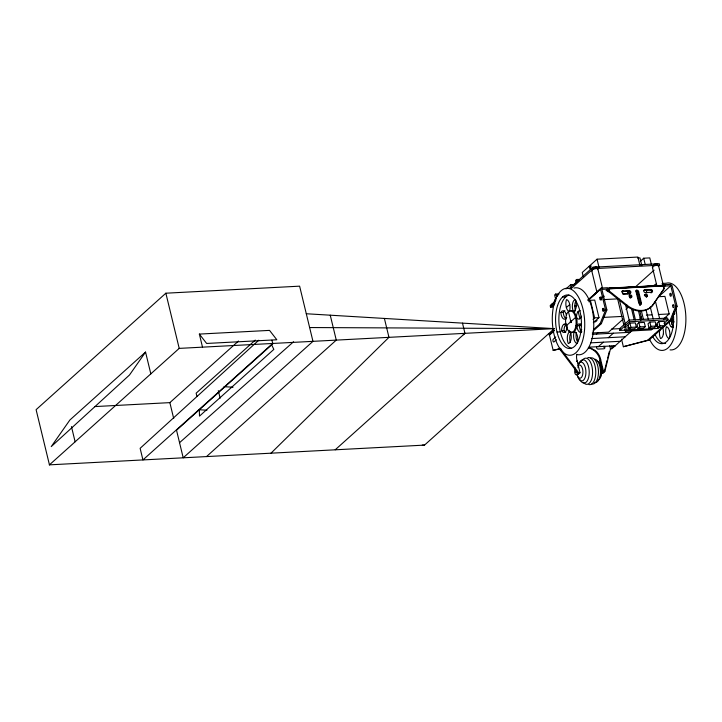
<?xml version="1.0" encoding="UTF-8"?>
<svg xmlns="http://www.w3.org/2000/svg" width="722" height="722" viewBox="0 0 722 722"><rect width="100%" height="100%" fill="white"/><g stroke="black" fill="none" stroke-linecap="round" stroke-linejoin="round"><path stroke-width="1.08" d="M574.902 367.597L574.757 370.657A2.978 1.435 87 0 0 575.199 373.897A2.978 1.435 87 0 0 576.788 374.528L578.096 374.456L580.01 372.742L577.131 360.847A13.474 11.01 48.1 0 1 576.842 354.222M599.792 365.278L600.036 360.188L600.677 359.61A13.474 11.01 48.1 0 0 595.271 350.45L589.107 347.3M553.684 331.38C545.426 338.221 551.807 333.781 549.198 333.943L553.178 350.405L560.832 348.645M608.402 289.585L608.953 291.878L626.389 305.776A21.443 17.527 48.1 0 0 653.229 304.368L664.231 288.43L663.256 285.334L608.249 288.114L609.043 289.017L607.337 290.542L606.038 290.614L607.734 289.08L607.401 287.708L601.264 288.087L600.614 289.459L605.596 310.036L600.081 323.673L593.394 329.674M663.319 333.799L663.41 332.923A7.094 3.411 87 0 0 662.796 327.851M659.863 329.999L659.619 331.145A7.139 3.439 87 0 0 660.522 338.564A7.094 3.411 87 0 0 663.274 334.187M671.613 319.214L671.216 321.868L672.173 321.813L672.57 319.16M570.723 322.517L570.994 320.748M607.139 360.233L604.215 372.001L602.915 372.074L600.036 360.188A13.474 11.01 48.1 0 0 588.349 347.833M607.671 358.085L609.269 351.668M600.903 373.427A2.978 1.435 87 0 0 601.634 373.22L602.933 373.148L604.856 371.433L610.451 348.906L609.693 345.766M554.072 302.356L554.884 299.63L556.22 298.43M671.451 324.106L672.173 321.813M578.006 367.733L578.782 363.319L581.95 360.404M593.024 331.1L601.381 323.6L606.895 309.973L601.913 289.387L607.734 289.08M664.421 325.225L670.269 319.972L675.774 306.345L670.801 285.768L664.98 286.074L663.843 287.094M621.534 339.169L623.366 346.713L649.006 340.161L671.568 319.909L677.083 306.272L672.101 285.695L670.639 284.396L664.646 284.703L662.94 286.228M596.679 346.903L596.589 347.092A1.489 1.218 48.1 0 0 598.213 349.087L603.863 348.789A1.489 1.218 48.1 0 0 604.494 346.668L604.215 346.398A1.489 1.218 48.1 0 0 603.89 346.199M653.229 304.368L664.231 288.43M145.555 352.083L129.509 374.98L51.235 446.602L69.863 420.023L145.555 352.083L150.826 373.861M566.373 307.563L569.739 304.54M578.241 364.014L579.215 362.769A9.485 4.567 87 0 1 585.407 367.859A9.485 4.567 87 0 1 583.448 380.25A9.485 4.567 87 0 1 577.266 375.16M577.961 365.846L578.25 365.476A6.633 3.195 87 0 1 582.582 369.041A6.633 3.195 87 0 1 581.21 377.714A6.633 3.195 87 0 1 576.887 374.149M582.717 359.962L583.34 359.168A13.113 6.308 87 0 1 592.609 372.353A13.113 6.308 87 0 1 583.331 382.317M270.985 453.19L388.959 337.336L384.393 318.438M258.756 340.215L140.131 448.317L142.938 459.932L272.699 343.455L271.914 340.188M273.295 343.365L176.529 430.222L183.207 457.811L312.969 341.335L299.621 286.165L165.861 293.204L36.1 409.672L49.448 464.851L424.518 445.104L554.279 328.636L306.29 313.754M49.331 464.95L179.209 348.383L554.279 328.636L309.63 327.544M94.546 406.594L169.86 402.632L238.504 341.019M255.29 340.089L196.14 393.174L196.916 396.369M206.51 456.584L336.272 340.116L330.243 315.189M335.198 449.806L464.959 333.338L462.486 323.122M558.99 293.881L555.624 294.053L554.622 294.955L555.868 300.126M558.711 294.711L555.967 295.478L555.624 294.053M591.444 266.102L589.242 266.219L582.257 272.483L583.277 276.688M639.927 265.461L637.887 257.05L597.058 259.198L590.082 265.461L590.74 268.205L589.901 268.963L589.242 266.219M565.94 288.962L570.687 284.694L574.053 284.522M578.611 279.387L576.643 279.486L575.515 280.497L575.957 282.329M552.384 307.021L550.525 307.121L550.173 305.659L555.714 300.686M569.08 288.683L592.997 267.212L659.276 263.729L659.628 265.191L658.265 266.409A3.177 1.011 -13.6 0 0 655.278 265.57A3.177 1.011 -13.6 0 0 652.923 267.691M573.728 285.046L579.053 280.262M550.525 307.121L555.227 302.897M571.102 288.647L593.358 268.674L659.628 265.191M549.595 334.466L553.964 330.441M588.123 299.883L601.264 288.087M549.532 334.62L553.72 330.856M588.06 300.036L601.417 288.042M549.487 334.954L554.523 330.27M588.024 300.208L600.587 288.926M588.854 299.801L600.578 289.278M588.782 301.751L590.397 300.307L594.738 300.081L598.989 317.644L593.34 322.707M566.174 325.83L570.443 322.003M571.273 321.263A0.957 0.46 87 0 0 570.47 321.046A0.957 0.46 87 0 0 570.84 322.581A0.957 0.46 87 0 0 571.273 321.263L575.542 317.427L576.499 317.373A7.229 3.475 87 0 0 579.558 318.943L580.145 318.555A7.229 3.475 87 0 0 581.535 316.11M555.732 336.975L553.305 339.159A1.489 0.713 87 0 0 552.998 341.1A1.489 0.713 87 0 0 553.973 341.903L556.4 339.719M640.288 261.274L643.699 258.223L649.791 257.898L651.47 264.812M608.953 291.878L609.594 291.3L609.043 289.017M621.904 291.751A1.489 1.218 48.1 0 1 622.508 291.535L623.149 290.957L629.223 290.641A1.489 1.218 48.1 0 1 630.857 291.941A1.489 1.218 48.1 0 1 629.891 293.385L623.808 293.701L623.167 294.278M580.118 330.902L581.733 329.458M593.033 319.314L594.639 317.87L598.989 317.644M622.508 291.535L628.591 291.21L629.223 290.641M595.442 321.913L597.058 320.469M635.712 286.661L654.087 270.163M639.809 305.072A1.489 1.218 48.1 0 0 640.784 303.628L637.995 292.103L638.636 291.535A1.489 1.218 48.1 0 0 637.003 290.226A1.489 1.218 48.1 0 0 636.028 291.67L638.817 303.195A1.489 1.218 48.1 0 0 640.45 304.494A1.489 1.218 48.1 0 0 641.425 303.06L638.636 291.535M626.389 305.776L627.03 305.207A21.443 17.527 48.1 0 0 653.87 303.791M643.528 290.614A1.489 1.218 48.1 0 1 644.132 290.397L644.773 289.82L650.856 289.504A1.489 1.218 48.1 0 1 652.489 290.804A1.489 1.218 48.1 0 1 651.515 292.248L650.883 292.816M596.417 334.087L598.078 332.589M625.956 309.341L628.375 307.175M644.132 290.397L650.215 290.073L650.856 289.504M623.122 319.097L608.592 332.138L592.311 332.995M576.499 361.424L577.131 360.847M640.784 303.628L641.425 303.06M663.04 286.715L663.68 286.138M598.348 346.668L603.348 342.174M608.348 337.688L613.348 333.194M641.253 311.02L641.894 310.442M619.864 330.441L629.548 321.741L668.021 319.72L667.624 318.077L629.142 320.099L619.458 328.79L619.864 330.441L658.338 328.411L659.953 326.967M659.078 296.291L670.801 285.768M629.927 323.167L628.068 324.837L629.088 329.042L634.485 328.754L636.344 327.084L635.333 322.878L629.927 323.167L630.947 327.373L629.088 329.042M576.788 374.528L578.71 372.805L580.01 372.742M624.855 329.187L625.36 331.254L626.976 329.801M639.882 318.212L641.497 316.768M638.889 322.689L637.03 324.358L638.049 328.573L643.446 328.284L645.315 326.615L644.295 322.409L638.889 322.689L639.909 326.904L638.049 328.573M632.707 330.062L611.787 348.834L610.451 348.906L613.853 345.847L615.198 345.775A7.942 3.818 87 0 1 613.258 346.325M649.872 322.111L648.013 323.781L649.024 327.996L654.43 327.707L656.289 326.037L655.269 321.832L649.872 322.111L650.883 326.326L649.024 327.996M657.995 327.517L659.854 325.848L665.251 325.568L664.24 321.362L658.834 321.642L656.975 323.312L657.995 327.517L663.392 327.237M601.634 373.22L603.547 371.505L604.856 371.433M653.031 328.429L651.415 329.882L625.36 331.254M663.518 319.016L669.168 313.944L664.926 296.381L658.41 296.724M664.827 318.943L666.442 317.5M663.987 323.339L668.021 319.72M672.399 315.821L674.817 313.646L674.321 311.579M623.366 346.713L647.706 340.224L662.742 326.723M179.543 442.685L293.583 341.75M463.208 334.746L464.959 333.338M662.706 285.343L663.256 285.334M566.508 324.088L565.913 324.485A7.229 3.475 87 0 0 564.026 330.622A7.229 3.475 87 0 0 565.813 332.264M553.178 350.405L560.588 348.428M637.697 257.989L639.954 257.871L641.84 265.651M662.182 283.448L666.198 283.241A33.537 16.128 87 0 1 685.783 315.261A33.537 16.128 87 0 1 670.034 349.881M608.709 288.295L663.347 285.425L658.572 265.813M608.79 288.403L663.428 285.533M608.863 288.538L663.5 285.659M608.935 288.683L663.572 285.804M608.989 288.845L663.626 285.966M651.515 292.248L645.441 292.563A1.489 1.218 48.1 0 1 643.798 291.264A1.489 1.218 48.1 0 1 644.773 289.82M562.537 297.058L565.84 296.886M624.187 294.224L628.239 294.007M603.637 299.612L618.844 298.809M574.667 305.848L576.923 305.731M572.447 311.543L575.028 311.408M605.596 310.036L606.895 309.973M675.774 306.345L677.083 306.272M566.292 318.212A7.229 3.475 87 0 1 563.855 319.043L563.232 318.655A7.229 3.475 87 0 1 560.832 312.545L563.268 312.418A7.229 3.475 87 0 1 564.92 310.749M199.353 334.087L269.541 330.387L276.824 339.764L206.636 343.455L199.353 334.087L202.512 347.156M565.822 317.49L566.779 317.436M603.547 317.4L622.003 316.426M646.37 315.144L651.795 314.855M658.311 314.512L669.168 313.944M563.711 324.458L566.147 324.322L566.797 328.14M600.081 323.673L601.381 323.6M670.269 319.972L671.568 319.909M575.894 325.775L579.279 325.595A7.229 3.475 87 0 1 580.93 323.925M673.166 326.209A7.139 3.429 87 0 1 671.388 320.721L672.344 320.676M566.58 325.017A7.229 3.475 87 0 0 564.072 324.214L563.476 324.611A7.229 3.475 87 0 0 561.599 330.748L564.026 330.622M630.947 327.373L636.344 327.084M639.909 326.904L645.315 326.615M650.883 326.326L656.289 326.037M611.552 329.061L620.568 328.591M557.023 332.075L560.317 331.894M569.27 331.714L570.227 331.669A7.229 3.475 87 0 1 571.246 337.869L571.111 339.132A7.229 3.475 87 0 1 568.34 343.591A7.229 3.475 87 0 1 567.456 336.118L567.7 334.945A7.229 3.475 87 0 1 570.227 331.669M573.295 331.696L574.252 331.642A7.229 3.475 87 0 1 577.04 334.891L577.392 336.055A7.229 3.475 87 0 1 577.122 343.528A7.229 3.475 87 0 1 573.981 339.114L573.737 337.851A7.229 3.475 87 0 1 574.252 331.642M668.951 320.848A7.139 3.429 87 0 0 670.738 326.335L673.554 326.606M592.347 334.304L630.207 332.31M591.408 338.582L625.198 336.795M590.641 342.842L620.198 341.289M647.706 340.224L649.006 340.161M589.332 347.138L613.853 345.847A7.942 3.818 87 0 1 611.417 346.199M579.369 373.31L578.069 373.382L559.406 348.78M422.289 445.095L424.518 445.104M224.01 386.676L233.016 387.218M206.952 410.213L199.335 409.753L199.498 416.116L273.837 349.394L271.643 344.845M566.292 318.916L565.66 318.528A7.229 3.475 87 0 1 563.268 312.418M609.594 291.3L627.03 305.207M570.416 321.263L571.301 321.994M671.126 326.741L671.325 326.949A7.139 3.429 87 0 0 673.22 327.382M581.67 331.714L581.084 331.1A7.229 3.475 87 0 1 579.279 325.595M601.119 369.556L601.399 370.097M560.037 348.203L578.71 372.805M578.169 311.48L579.919 318.709M664.646 284.703L664.98 286.074M656.497 263.873L656.849 265.335M652.399 267.293L656.876 285.804M655.405 301.209L659.61 318.592M643.699 258.223L645.134 264.144M658.834 321.642L659.854 325.848M646.082 289.621L646.876 292.879M650.287 306.994L653.184 318.943M645.937 309.521L648.302 319.295M636.344 290.118L640.017 305.325M641.335 310.758L643.437 319.44M639.791 310.812L641.894 319.503M638.492 310.902L640.856 320.676M628.366 290.65L630.207 298.249M632.833 309.115L635.459 319.972M627.093 290.47L627.878 293.728M631.56 308.935L634.187 319.801M622.211 290.822L622.996 294.08M625.622 304.946L629.548 321.741M619.422 299.81L625.46 324.792M617.355 297.699L623.862 325.053M607.003 289.17L607.337 290.542M597.058 259.198L599.098 267.609M597.861 269.017L602.599 288.61M595.776 267.068L596.137 268.53M592.997 267.212L593.358 268.674M591.634 268.431L591.995 269.902M591.679 270.488L596.95 292.266M590.397 300.307L594.639 317.87M600.677 359.61L603.547 371.505M576.643 279.486L577.311 282.23M570.687 284.694L571.382 287.555M568.422 311.57L570.642 320.748M556.716 294.82L557.095 296.417M551.536 304.431L551.888 305.902M218.297 390.602L220.138 398.192M165.861 293.204L179.209 348.383M169.86 402.632L173.704 418.552M71.442 426.558L75.124 441.801M635.757 291.02A1.489 1.218 48.1 0 1 637.995 292.103M628.591 291.21A1.489 1.218 48.1 0 1 630.071 293.502M629.277 295.488A1.489 1.218 48.1 0 1 631.091 297.717M650.215 290.073A1.489 1.218 48.1 0 1 651.208 292.753M644.331 295.054A1.489 1.218 48.1 0 1 646.316 295.081A1.489 1.218 48.1 0 1 646.425 297.13M623.808 293.701A1.489 1.218 48.1 0 1 622.174 292.401A1.489 1.218 48.1 0 1 623.149 290.957M603.294 295.975A1.489 0.469 -13.6 0 1 604.097 296.264A1.489 0.469 -13.6 0 1 603.123 296.904M608.186 291.58A1.489 0.469 -13.6 0 1 607.455 291.147A1.489 0.469 -13.6 0 1 609.106 290.47M603.574 346.975A1.489 1.218 48.1 0 1 603.854 347.246M549.198 333.943A9.296 2.942 -13.5 0 1 549.821 333.997M578.096 374.456A2.978 1.435 87 0 1 576.995 374.465M602.933 373.148A2.978 1.435 87 0 1 601.498 372.769M592.202 270.885A3.177 1.011 -13.6 0 1 594.558 268.764A3.177 1.011 -13.6 0 1 597.554 269.604M591.85 269.423A3.177 1.011 -13.6 0 1 593.412 267.528A3.177 1.011 -13.6 0 1 597.509 267.546M552.095 306.886A3.177 1.011 -13.6 0 1 554.46 304.765M551.229 305.027A3.177 1.011 -13.6 0 1 552.592 303.809M653.41 264.604A3.177 1.011 -13.6 0 1 657.706 263.963M579.748 379.312A11.705 5.632 87 0 0 587.266 380.855A11.705 5.632 87 0 0 588.259 365.666A11.705 5.632 87 0 0 580.966 360.603L579.748 362.137A11.705 5.632 87 0 0 579.08 363.518M587.78 357.634A13.592 6.543 87 0 1 595.749 371.054A13.592 6.543 87 0 1 588.908 384.564M590.767 357.959A13.113 6.308 87 0 1 598.448 370.9A13.113 6.308 87 0 1 591.85 383.933M595.081 359.204A11.705 5.632 87 0 1 600.487 372.29A11.705 5.632 87 0 1 594.576 382.398M597.274 361.28A9.485 4.567 87 0 1 601.634 370.657A9.485 4.567 87 0 1 598.06 380.07M600.397 365.323A6.633 3.195 87 0 1 601.372 374.619M600.83 375.846A6.633 3.195 87 0 1 600.144 376.713M601.742 299.901A1.489 0.713 87 0 1 601.065 298.628A1.489 0.713 87 0 1 601.444 297.058M603.98 310.677A1.489 0.713 87 0 1 603.908 308.872M581.048 324.205A4.964 2.392 87 0 1 579.54 326.109M646.605 290.009A3.177 1.011 -13.6 0 1 646.244 289.847M627.58 291.011A3.177 1.011 -13.6 0 1 627.066 290.623M571.237 348.13A26.795 12.897 87 0 1 558.909 321.66A26.795 12.897 87 0 1 569.017 295.054M575.425 310.289A7.229 3.475 87 0 1 574.811 305.162L574.947 303.899A7.229 3.475 87 0 1 575.994 300.803M577.717 342.066A7.229 3.475 87 0 1 576.418 338.988L576.174 337.725A7.229 3.475 87 0 1 576.355 332.598M665.648 343.482A26.795 12.906 87 0 1 654.872 334.187M671.216 319.079A7.13 3.429 87 0 1 671.857 319.223L672.48 319.611A7.13 3.429 87 0 1 674.059 322.03M574.044 288.078A33.537 16.155 87 0 1 593.719 321.164A33.537 16.155 87 0 1 576.833 354.511M675.891 308.159A33.537 16.128 87 0 1 669.574 346.352A33.537 16.128 87 0 1 649.556 339.295M653.184 286.002A33.537 16.128 87 0 1 656.343 283.99M662.218 283.963A33.537 16.128 87 0 1 664.736 285.316M673.319 313.339A26.795 12.906 87 0 1 667.525 340.73A26.795 12.906 87 0 1 652.589 336.398M671.388 320.721A7.13 3.429 87 0 1 672.417 319.386M569.378 311.516A7.229 3.475 87 0 0 569.884 305.307L569.649 304.043A7.229 3.475 87 0 0 566.508 299.63A7.229 3.475 87 0 0 566.238 307.103L566.589 308.276A7.229 3.475 87 0 0 569.378 311.516A10.911 5.253 87 0 1 577.086 322.969A10.911 5.253 87 0 1 568.972 330.252M575.281 299.576A7.229 3.475 87 0 0 572.51 304.025L572.375 305.298A7.229 3.475 87 0 0 573.403 311.489A7.229 3.475 87 0 0 575.921 308.213L576.174 307.04A7.229 3.475 87 0 0 575.696 300.65M576.499 317.373A7.229 3.475 87 0 1 577.844 311.859L578.376 311.236A7.229 3.475 87 0 1 580.244 310.767M581.526 325.938A7.229 3.475 87 0 0 580.398 324.503L579.775 324.115A7.229 3.475 87 0 0 576.842 325.721A7.229 3.475 87 0 0 578.647 331.227L579.243 331.84A7.229 3.475 87 0 0 581.751 331.949M561.599 330.748A7.229 3.475 87 0 0 565.245 331.921L565.786 331.308A7.229 3.475 87 0 0 567.131 325.784M560.832 312.545A7.229 3.475 87 0 1 564.387 311.326L564.974 311.94A7.229 3.475 87 0 1 566.346 314.891M570.362 342.381A7.229 3.475 87 0 1 569.884 335.992L570.136 334.818A7.229 3.475 87 0 1 571.454 332.219M629.394 327.364A3.177 1.011 -13.6 0 1 626.299 328.104A3.177 1.011 -13.6 0 1 624.575 327.617L625.938 326.398A3.177 1.011 -13.6 0 1 628.266 325.739M658.193 326.272A3.177 1.011 -13.6 0 1 655.053 326.254M655.648 325.108A3.177 1.011 -13.6 0 1 657.769 324.295M576.481 371.18L576.382 371A0.993 0.478 87 0 0 575.669 371.406A0.993 0.478 87 0 0 576.111 372.769A0.993 0.478 87 0 0 576.598 371.649L576.481 371.18M669.511 331.091L669.159 329.927A7.139 3.439 87 0 0 666.379 326.723A7.139 3.429 87 0 0 665.864 332.887L666.099 334.142A7.139 3.429 87 0 0 669.231 338.51A7.139 3.439 87 0 0 669.511 331.091M644.818 295.469A1.489 1.218 48.1 0 0 647.065 296.552A1.489 1.218 48.1 0 0 646.488 294.179A1.489 1.218 48.1 0 0 644.818 295.469M629.268 296.291A1.489 1.218 48.1 0 0 631.515 297.374A1.489 1.218 48.1 0 0 630.938 295A1.489 1.218 48.1 0 0 629.268 296.291M599.865 297.59A1.489 0.713 87 0 0 600.433 299.973A1.489 0.713 87 0 0 601.11 297.924A1.489 0.713 87 0 0 599.865 297.59M602.608 308.935A1.489 0.713 87 0 0 603.177 311.308A1.489 0.713 87 0 0 603.854 309.269A1.489 0.713 87 0 0 602.608 308.935M672.787 305.244A1.489 0.713 87 0 0 673.364 307.617A1.489 0.713 87 0 0 674.032 305.568A1.489 0.713 87 0 0 672.787 305.244M670.043 293.899A1.489 0.713 87 0 0 670.621 296.273A1.489 0.713 87 0 0 671.289 294.224A1.489 0.713 87 0 0 670.043 293.899M554.83 301.453A33.537 16.155 87 0 0 567.799 354.989A33.537 16.155 87 0 0 582.916 308.826A33.537 16.155 87 0 0 554.83 301.453M557.592 305.514A26.795 12.888 87 0 0 567.943 348.302A26.795 12.888 87 0 0 580.001 311.444A26.795 12.888 87 0 0 557.592 305.514M566.409 315.018A10.911 5.253 87 0 0 570.624 332.445A10.911 5.253 87 0 0 575.542 317.427A10.911 5.253 87 0 0 566.409 315.018"/></g></svg>
